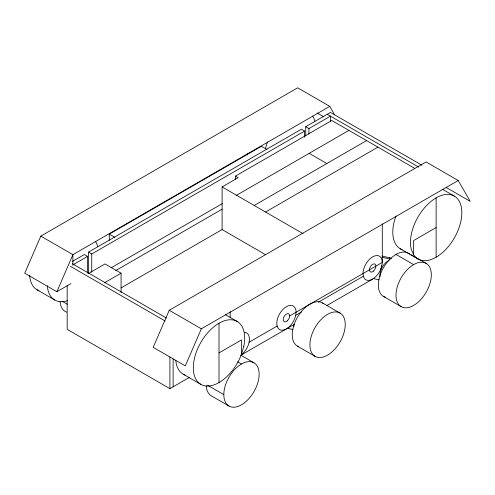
<?xml version="1.0" encoding="UTF-8"?>
<svg xmlns="http://www.w3.org/2000/svg" width="495" height="495" viewBox="0 0 495 495"><rect width="100%" height="100%" fill="white"/><g stroke="black" fill="none" stroke-linecap="round" stroke-linejoin="round"><path stroke-width="0.74" d="M295.738 315.278L296.066 312.209A13.625 7.864 -60 0 0 282.36 310.043A13.625 7.864 -60 0 0 280.238 329.868A13.625 7.864 -60 0 0 295.738 315.278L301.758 311.8M334.67 114.834L329.775 106.357L297.668 87.819L40.807 236.121L24.75 273.197L56.857 291.734L70.903 283.623M56.857 291.734L72.913 254.659L329.775 106.357M458.209 180.508L426.102 161.97L169.234 310.272L153.184 347.348L185.291 365.885L201.347 328.81L458.209 180.508L470.25 201.366L446.168 187.463M326.539 305.737L372.661 279.106C378.26 275.505 381.961 269.076 382.301 262.43L382.295 223.808M109.277 240.304L109.277 234.123L261.416 146.291L267.009 149.527M72.375 261.44L84.342 254.529L87.553 256.385L87.553 273.079M88.525 273.364L88.525 252.116L301.399 129.214L304.611 131.07L304.611 137.245M305.731 135.983L305.731 126.714L330.456 112.439L421.858 165.212M73.588 264.448L87.553 256.385M88.525 252.116L91.736 253.966L304.611 131.07M305.731 126.714L308.942 128.564L330.456 116.146L330.456 121.553M235.459 179.171L235.459 176.109L331.786 120.495L414.73 168.38M121.096 287.886L222.1 229.569L222.1 186.931L238.157 177.662L235.459 176.109M88.296 273.58L105.02 263.928L121.077 273.197L121.077 292.508M236.548 195.271L348.932 130.395M111.041 267.869L222.75 203.371M115.743 270.579L222.1 209.175M104.352 282.849L121.077 273.197M254.213 205.468L366.591 140.586M265.561 212.021L377.939 147.139M219.007 352.904L241.48 339.929L241.48 354.117M436.132 227.545L413.659 240.527L413.659 254.708M289.643 315.921L382.301 262.43L381.961 259.733A13.625 7.864 -60 0 0 371.399 257.685A13.625 7.864 -60 0 0 363.027 273.549L363.355 276.235A13.625 7.864 -60 0 0 372.661 279.106M249.096 342.206L277.126 326.026M318.495 302.136L363.355 276.235M67.172 285.299L67.172 329.33L169.915 388.649L189.177 377.524M241.127 355.051L294.451 324.262M382.196 256.082L389.503 257.771A11.694 6.751 -60 0 1 391.093 258.538M381.998 257.233L390.035 259.089M380.983 268.649L381.441 268.76M373.242 278.518L379.09 279.867M287.137 328.21L292.984 329.565M327.245 114.289L418.751 167.124M317.066 112.922L323.755 116.789M442.524 189.294L454.299 196.088M309.196 153.332L326.855 163.529M409.798 253.947L408.486 253.192A24.973 14.417 -60 0 0 382.573 269.329A24.973 14.417 -60 0 0 385.624 297.309M411.104 254.702L412.409 255.457M413.721 256.212L426.146 263.383A24.973 14.417 -60 0 1 418.232 302.074A24.973 14.417 -60 0 1 396.6 289.587A24.973 14.417 -60 0 1 426.146 263.383M400.313 248.812L417.972 259.009M396 254.43L413.659 264.621M389.503 257.771L391.229 258.767M222.1 186.931L303.002 233.64M383.514 296.449L401.173 306.64M222.1 229.569L265.561 254.659M322.4 302.897L340.059 313.088A24.973 14.417 -60 0 1 332.139 351.778A24.973 14.417 -60 0 1 310.514 339.285A24.973 14.417 -60 0 1 340.059 313.088M109.277 234.123L114.877 237.359M297.421 346.154L315.08 356.344M225.392 314.653L237.167 321.447M40.807 236.121L72.913 254.659L72.913 265.475M169.234 310.272L201.347 328.81M240.886 355.243L253.966 362.792A24.973 14.417 -60 0 1 246.052 401.482A24.973 14.417 -60 0 1 224.421 388.99A24.973 14.417 -60 0 1 253.966 362.792M72.307 263.705L166.567 318.124M237.557 361.765L241.48 364.029M70.507 266.372L165.243 321.069M62.03 301.208L67.264 304.227M207.467 385.178L223.82 394.614M37.088 289.822L54.747 300.019M183.181 374.171L200.84 384.368M228.993 406.049L211.334 395.851A24.973 14.417 -60 0 1 206.211 385.914M436.132 197.889L436.132 257.208M308.942 128.564L308.942 133.972M230.163 311.64L230.163 317.821M219.007 323.247L219.007 382.567M173.126 358.986L173.126 386.793M169.915 356.975L169.915 388.649M91.736 253.966L91.736 272.182M298.794 346.785A24.973 14.417 -60 0 1 297.421 317.314A24.973 14.417 -60 0 1 323.631 303.763M402.175 249.684A36.327 20.976 -60 0 1 395.957 216.08M185.043 375.049A36.327 20.976 -60 0 1 175.799 360.558M95.516 241.43A36.327 20.976 -60 0 1 97.725 246.56M67.561 300.657A36.327 20.976 -60 0 1 47.303 285.665M38.957 290.701A36.327 20.976 -60 0 1 29.644 275.468M66.615 312.141A24.973 14.417 -60 0 1 60.118 301.566M247.574 155.009A36.327 20.976 -60 0 1 247.259 153.685M312.648 116.065A36.327 20.976 -60 0 1 314.857 121.201M265.543 148.438A36.327 20.976 -60 0 1 267.523 141.929M380.073 276.68A11.694 6.751 -60 0 1 388.934 260.395M381.515 265.574A4.542 2.624 -60 0 1 380.414 269.695M244.61 332.287A13.625 7.864 -60 0 1 249.239 341.414A13.625 7.864 -60 0 1 241.053 355.002M293.968 326.378A11.694 6.751 -60 0 1 293.844 324.578M243.812 346.259L241.251 354.896A36.327 20.976 -60 0 1 197.963 382.066A36.327 20.976 -60 0 1 214.545 326.273A36.327 20.976 -60 0 1 243.812 346.259M413.888 255.222L411.326 249.548A36.327 20.976 -60 0 1 440.593 195.76A36.327 20.976 -60 0 1 457.176 232.415A36.327 20.976 -60 0 1 413.888 255.222M287.261 320.871A4.542 2.624 -60 0 0 288.703 313.842A4.542 2.624 -60 0 0 283.332 318.601A4.542 2.624 -60 0 0 287.261 320.871M373.49 271.087A4.542 2.624 -60 0 0 374.932 264.052A4.542 2.624 -60 0 0 369.555 268.816A4.542 2.624 -60 0 0 373.49 271.087"/></g></svg>
